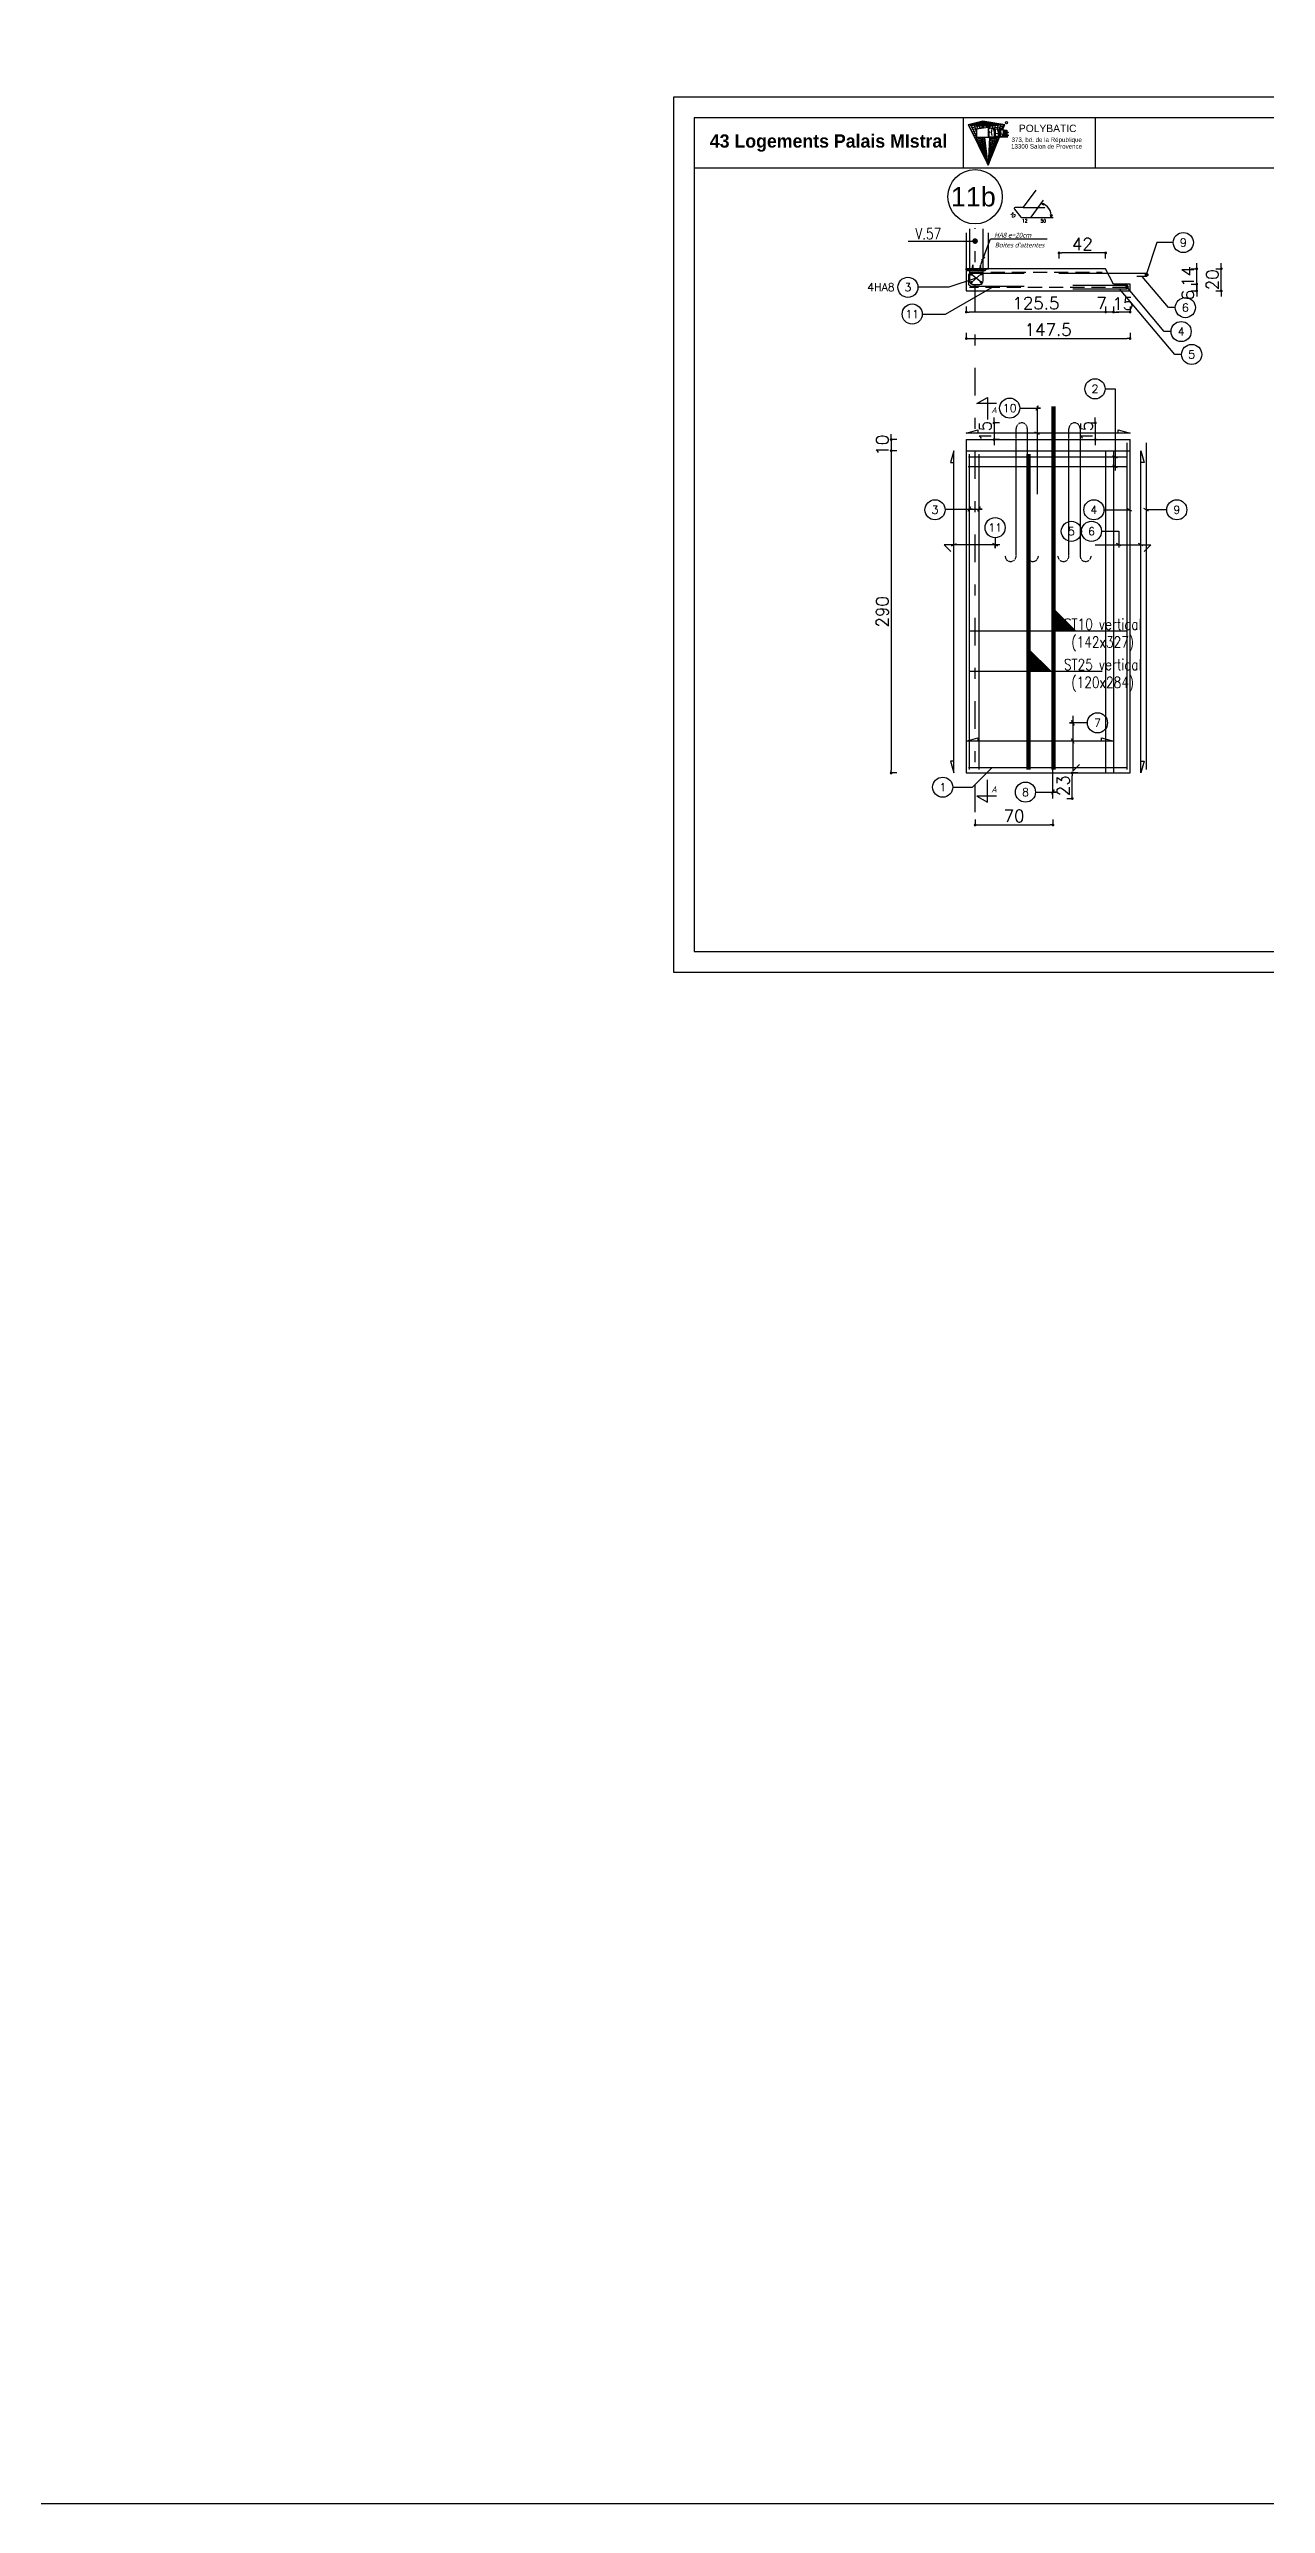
# Model space of a CAD drawing. Header units: millimetres. Extents: x -21776 to 63757, y -7870 to 8483.
# Drawn here: x 11054 to 12150, y -6687 to -4478 of the extents above; entities that cross this region are included whole.
import ezdxf
from ezdxf.enums import TextEntityAlignment as Align

# ---------------------------------------------------------------- set-up
doc = ezdxf.new("R2010")
doc.units = ezdxf.units.MM
doc.header["$PDMODE"] = 34
for name, pattern in [('CACHE', [9.525, 6.35, -3.175]), ('CACHEX2', [19.05, 12.7, -6.35]), ('CONTINUE', [0]), ('GrFeatureAxis', [0.85, 0.25, -0.2, 0.1, -0.2, 0.1]), ('HIDDEN2', [0.1875, 0.125, -0.0625])]:
    doc.linetypes.add(name, pattern=pattern)
for name, color, linetype in [('1', 7, 'Continuous'), ('COTATION', 1, 'Continuous'), ('GO-CARTOUCHE', 7, 'Continuous'), ('GO-COTATION', 1, 'Continuous'), ('GO-FER-HA', 140, 'Continuous'), ('GO-TEXTE', 9, 'Continuous'), ('GO-TEXTE-ACIER', 3, 'Continuous'), ('GO-TEXTE-FER', 3, 'Continuous'), ('Grid', 7, 'Continuous'), ('préfa v', 2, 'Continuous'), ('STR_TS', 22, 'Continuous'), ('STR_TS_TXT', 7, 'Continuous'), ('STR_VOI-POT', 6, 'Continuous'), ('TEXTE-ACIER', 3, 'Continuous')]:
    doc.layers.add(name, color=color, linetype=linetype)
doc.styles.add('GrGrid', font='ARIAL.TTF', dxfattribs={"height": 0.17})
doc.styles.add('Lucida', font='')
doc.styles.get("Standard").update_dxf_attribs({"font": 'romans.shx'})
doc.styles.add('TEXTE', font='romans.shx')
doc.styles.add('TEXTE TS', font='romans.shx', dxfattribs={"width": 0.7, "oblique": 15})
doc.styles.add('TEXTEBA', font='ARIAL.TTF')
doc.styles.get('Lucida').set_extended_font_data('Lucida Sans', italic=True)
doc.dimstyles.new('COUPE-20', dxfattribs={"dimscale": 0.5, "dimtxt": 22, "dimasz": 5, "dimexe": 0.05, "dimexo": 0, "dimgap": 5, "dimtad": 1, "dimdsep": 46, "dimtxsty": 'Standard', "dimblk1": 'DOT', "dimblk2": 'DOT', "dimsah": 1, "dimcen": 0, "dimdle": 150, "dimclrd": 1, "dimclre": 1, "dimclrt": 7, "dimadec": 0, "dimazin": 0, "dimtfac": 1, "dimtix": 1, "dimtmove": 2, "dimatfit": 3, "dimldrblk": 'DOT', "dimfxl": 0, "dimtvp": 1, "dimtolj": 1, "dimtzin": 0, "dimarcsym": 0})

# ---------------------------------------------------------------- blocks, each defined once
blk = doc.blocks.new('_DOT')
at = {"color": 0, "linetype": 'ByBlock'}
blk.add_line((-0.5, 0), (-1, 0), dxfattribs=at)
at = {"color": 0, "linetype": 'ByBlock', "const_width": 0.5}
blk.add_lwpolyline([(-0.25, 0, 1), (0.25, 0, 1)], format="xyb", close=True, dxfattribs=at)
blk = doc.blocks.new('*D1516')
at = {"layer": 'DEFPOINTS', "color": 0}
for p in [(12027.4, -4689.9), (12027.4, -4695.9), (12087.4, -4689.9)]:
    blk.add_point(p, dxfattribs=at)
at = {"layer": 'préfa v', "color": 1, "lineweight": -2}
for p, q in [((12082.4, -4689.9), (12087.4, -4689.9)), ((12082.4, -4695.9), (12087.4, -4695.9)), ((12087.4, -4687.4), (12087.4, -4684.9)), ((12087.4, -4695.9), (12087.4, -4689.9)), ((12087.4, -4698.4), (12087.4, -4700.9))]:
    blk.add_line(p, q, dxfattribs=at)
at = {"layer": 'préfa v', "color": 1, "lineweight": -2, "xscale": 2.5, "yscale": 2.5, "zscale": 2.5}
for p, rotation in [((12087.4, -4689.9), 270), ((12087.4, -4695.9), 90)]:
    blk.add_blockref('_DOT', p, dxfattribs=dict(at, rotation=rotation))
at = {"layer": 'préfa v', "color": 7, "insert": (12079.4, -4699.7), "char_height": 11, "attachment_point": 5, "rotation": 90}
blk.add_mtext('\\A1;6', dxfattribs=at)
blk = doc.blocks.new('*D1517')
at = {"layer": 'DEFPOINTS', "color": 0}
for p in [(12005.4, -4675.9), (12087.4, -4675.9), (12027.4, -4689.9)]:
    blk.add_point(p, dxfattribs=at)
at = {"layer": 'préfa v', "color": 1, "lineweight": -2}
for p, q in [((12082.4, -4675.9), (12087.4, -4675.9)), ((12087.4, -4673.4), (12087.4, -4670.9)), ((12087.4, -4689.9), (12087.4, -4675.9)), ((12082.4, -4689.9), (12087.4, -4689.9)), ((12087.4, -4692.4), (12087.4, -4694.9))]:
    blk.add_line(p, q, dxfattribs=at)
at = {"layer": 'préfa v', "color": 1, "lineweight": -2, "xscale": 2.5, "yscale": 2.5, "zscale": 2.5}
for p, rotation in [((12087.4, -4675.9), 270), ((12087.4, -4689.9), 90)]:
    blk.add_blockref('_DOT', p, dxfattribs=dict(at, rotation=rotation))
at = {"layer": 'préfa v', "color": 7, "insert": (12079.4, -4682.9), "char_height": 11, "attachment_point": 5, "rotation": 90}
blk.add_mtext('\\A1;14', dxfattribs=at)
blk = doc.blocks.new('*D1518')
at = {"layer": 'DEFPOINTS', "color": 0}
for p in [(12012.4, -4689.9), (12027.4, -4695.9), (12012.4, -4714.9)]:
    blk.add_point(p, dxfattribs=at)
at = {"layer": 'préfa v', "color": 1, "lineweight": -2}
for p, q in [((12012.4, -4709.9), (12012.4, -4714.9)), ((12024.9, -4714.9), (12014.9, -4714.9)), ((12027.4, -4709.9), (12027.4, -4714.9))]:
    blk.add_line(p, q, dxfattribs=at)
at = {"layer": 'préfa v', "color": 1, "lineweight": -2, "xscale": 2.5, "yscale": 2.5, "zscale": 2.5, "rotation": 180}
blk.add_blockref('_DOT', (12012.4, -4714.9), dxfattribs=at)
at = {"layer": 'préfa v', "color": 1, "lineweight": -2, "xscale": 2.5, "yscale": 2.5, "zscale": 2.5}
blk.add_blockref('_DOT', (12027.4, -4714.9), dxfattribs=at)
at = {"layer": 'préfa v', "color": 7, "insert": (12020.9, -4707.3), "char_height": 11, "attachment_point": 5}
blk.add_mtext('\\A1;15', dxfattribs=at)
blk = doc.blocks.new('*D1519')
at = {"layer": 'DEFPOINTS', "color": 0}
for p in [(12005.4, -4675.9), (12012.4, -4689.9), (12005.4, -4714.9)]:
    blk.add_point(p, dxfattribs=at)
at = {"layer": 'préfa v', "color": 1, "lineweight": -2}
for p, q in [((12002.9, -4714.9), (12000.4, -4714.9)), ((12005.4, -4709.9), (12005.4, -4714.9)), ((12012.4, -4714.9), (12005.4, -4714.9)), ((12012.4, -4709.9), (12012.4, -4714.9)), ((12014.9, -4714.9), (12017.4, -4714.9))]:
    blk.add_line(p, q, dxfattribs=at)
at = {"layer": 'préfa v', "color": 1, "lineweight": -2, "xscale": 2.5, "yscale": 2.5, "zscale": 2.5}
blk.add_blockref('_DOT', (12005.4, -4714.9), dxfattribs=at)
at = {"layer": 'préfa v', "color": 1, "lineweight": -2, "xscale": 2.5, "yscale": 2.5, "zscale": 2.5, "rotation": 180}
blk.add_blockref('_DOT', (12012.4, -4714.9), dxfattribs=at)
at = {"layer": 'préfa v', "color": 7, "insert": (12001.8, -4706.9), "char_height": 11, "attachment_point": 5}
blk.add_mtext('\\A1;7', dxfattribs=at)
blk = doc.blocks.new('*D1520')
at = {"layer": 'DEFPOINTS', "color": 0}
for p in [(12005.4, -4675.9), (11879.9, -4695.9), (11879.9, -4714.9)]:
    blk.add_point(p, dxfattribs=at)
at = {"layer": 'préfa v', "color": 1, "lineweight": -2}
for p, q in [((11879.9, -4709.9), (11879.9, -4714.9)), ((12002.9, -4714.9), (11882.4, -4714.9)), ((12005.4, -4709.9), (12005.4, -4714.9))]:
    blk.add_line(p, q, dxfattribs=at)
at = {"layer": 'préfa v', "color": 1, "lineweight": -2, "xscale": 2.5, "yscale": 2.5, "zscale": 2.5, "rotation": 180}
blk.add_blockref('_DOT', (11879.9, -4714.9), dxfattribs=at)
at = {"layer": 'préfa v', "color": 1, "lineweight": -2, "xscale": 2.5, "yscale": 2.5, "zscale": 2.5}
blk.add_blockref('_DOT', (12005.4, -4714.9), dxfattribs=at)
at = {"layer": 'préfa v', "color": 7, "insert": (11942.6, -4706.9), "char_height": 11, "attachment_point": 5}
blk.add_mtext('\\A1;125.5', dxfattribs=at)
blk = doc.blocks.new('*D1521')
at = {"layer": 'DEFPOINTS', "color": 0}
for p in [(11879.9, -4695.9), (12027.4, -4695.9), (12027.4, -4738.7)]:
    blk.add_point(p, dxfattribs=at)
at = {"layer": 'préfa v', "color": 1, "lineweight": -2}
for p, q in [((11879.9, -4733.7), (11879.9, -4738.7)), ((11882.4, -4738.7), (12024.9, -4738.7)), ((12027.4, -4733.7), (12027.4, -4738.7))]:
    blk.add_line(p, q, dxfattribs=at)
at = {"layer": 'préfa v', "color": 1, "lineweight": -2, "xscale": 2.5, "yscale": 2.5, "zscale": 2.5, "rotation": 180}
blk.add_blockref('_DOT', (11879.9, -4738.7), dxfattribs=at)
at = {"layer": 'préfa v', "color": 1, "lineweight": -2, "xscale": 2.5, "yscale": 2.5, "zscale": 2.5}
blk.add_blockref('_DOT', (12027.4, -4738.7), dxfattribs=at)
at = {"layer": 'préfa v', "color": 7, "insert": (11953.6, -4730.7), "char_height": 11, "attachment_point": 5}
blk.add_mtext('\\A1;147.5', dxfattribs=at)
blk = doc.blocks.new('*D1528')
at = {"layer": 'DEFPOINTS', "color": 0}
for p in [(11879.9, -4829.7), (11812.3, -4839.7), (11879.9, -4839.7)]:
    blk.add_point(p, dxfattribs=at)
at = {"layer": 'STR_VOI-POT', "color": 1, "lineweight": -2}
for p, q in [((11817.3, -4829.7), (11812.2, -4829.7)), ((11812.3, -4827.2), (11812.3, -4824.7)), ((11812.3, -4829.7), (11812.3, -4839.7)), ((11817.3, -4839.7), (11812.2, -4839.7)), ((11812.3, -4842.2), (11812.3, -4844.7))]:
    blk.add_line(p, q, dxfattribs=at)
at = {"layer": 'STR_VOI-POT', "color": 1, "lineweight": -2, "xscale": 2.5, "yscale": 2.5, "zscale": 2.5}
for p, rotation in [((11812.3, -4829.7), 270), ((11812.3, -4839.7), 90)]:
    blk.add_blockref('_DOT', p, dxfattribs=dict(at, rotation=rotation))
at = {"layer": 'STR_VOI-POT', "color": 7, "insert": (11804.3, -4834.7), "char_height": 11, "attachment_point": 5, "rotation": 90}
blk.add_mtext('\\A1;10', dxfattribs=at)
blk = doc.blocks.new('*D1529')
at = {"layer": 'DEFPOINTS', "color": 0}
for p in [(11879.9, -4839.7), (11812.3, -5129.7), (11879.9, -5129.7)]:
    blk.add_point(p, dxfattribs=at)
at = {"layer": 'STR_VOI-POT', "color": 1, "lineweight": -2}
for p, q in [((11817.3, -4839.7), (11812.2, -4839.7)), ((11812.3, -4842.2), (11812.3, -5127.2)), ((11817.3, -5129.7), (11812.2, -5129.7))]:
    blk.add_line(p, q, dxfattribs=at)
at = {"layer": 'STR_VOI-POT', "color": 1, "lineweight": -2, "xscale": 2.5, "yscale": 2.5, "zscale": 2.5}
for p, rotation in [((11812.3, -4839.7), 90), ((11812.3, -5129.7), 270)]:
    blk.add_blockref('_DOT', p, dxfattribs=dict(at, rotation=rotation))
at = {"layer": 'STR_VOI-POT', "color": 7, "insert": (11804.3, -4984.7), "char_height": 11, "attachment_point": 5, "rotation": 90}
blk.add_mtext('\\A1;290', dxfattribs=at)
blk = doc.blocks.new('*D1530')
at = {"layer": 'DEFPOINTS', "color": 0}
for p in [(12005.4, -4675.9), (12109.5, -4675.9), (12027.4, -4695.9)]:
    blk.add_point(p, dxfattribs=at)
at = {"layer": 'STR_VOI-POT', "color": 1, "lineweight": -2}
for p, q in [((12104.5, -4675.9), (12109.6, -4675.9)), ((12109.5, -4673.4), (12109.5, -4670.9)), ((12109.5, -4695.9), (12109.5, -4675.9)), ((12104.5, -4695.9), (12109.6, -4695.9)), ((12109.5, -4698.4), (12109.5, -4700.9))]:
    blk.add_line(p, q, dxfattribs=at)
at = {"layer": 'STR_VOI-POT', "color": 1, "lineweight": -2, "xscale": 2.5, "yscale": 2.5, "zscale": 2.5}
for p, rotation in [((12109.5, -4675.9), 270), ((12109.5, -4695.9), 90)]:
    blk.add_blockref('_DOT', p, dxfattribs=dict(at, rotation=rotation))
at = {"layer": 'STR_VOI-POT', "color": 7, "insert": (12101.5, -4685.9), "char_height": 11, "attachment_point": 5, "rotation": 90}
blk.add_mtext('\\A1;20', dxfattribs=at)
blk = doc.blocks.new('mrega')
at = {"layer": 'STR_TS_TXT', "style": 'TEXTE TS', "width": 0.8}
for tag, p in [('ST10', (14.5, 0)), ('NOTE', (14.5, -32)), ('DIM', (14.5, -16))]:
    blk.add_attdef(tag, text='', height=10, dxfattribs=at).set_placement(p, align=Align.CENTER)
blk = doc.blocks.new('A$C6F247267')
blk.add_hatch(color=256).paths.add_polyline_path([(0, -0.2), (-0.2, 0), (0, 0)])
blk.add_lwpolyline([(-0.2, 0), (0, 0), (0, -0.2), (-0.2, 0)])
blk = doc.blocks.new('*D1532')
at = {"layer": 'DEFPOINTS', "color": 0}
for p in [(11929.9, -4814.7), (11904.9, -4829.7), (11921.1, -4829.7)]:
    blk.add_point(p, dxfattribs=at)
at = {"layer": 'GO-COTATION', "color": 1, "lineweight": -2}
for p, q in [((11904.9, -4812.2), (11904.9, -4809.7)), ((11909.9, -4814.7), (11904.9, -4814.7)), ((11904.9, -4814.7), (11904.9, -4829.7)), ((11909.9, -4829.7), (11904.9, -4829.7)), ((11904.9, -4832.2), (11904.9, -4834.7))]:
    blk.add_line(p, q, dxfattribs=at)
at = {"layer": 'GO-COTATION', "color": 1, "lineweight": -2, "xscale": 2.5, "yscale": 2.5, "zscale": 2.5}
for p, rotation in [((11904.9, -4814.7), 270), ((11904.9, -4829.7), 90)]:
    blk.add_blockref('_DOT', p, dxfattribs=dict(at, rotation=rotation))
at = {"layer": 'GO-COTATION', "color": 7, "insert": (11896.9, -4822.2), "char_height": 11, "attachment_point": 5, "rotation": 90}
blk.add_mtext('\\A1;15', dxfattribs=at)
blk = doc.blocks.new('*D1533')
at = {"layer": 'COTATION', "color": 1, "lineweight": -2}
for p, q in [((11963.4, -4666.7), (11963.4, -4661.7)), ((12002.9, -4661.7), (11965.9, -4661.7)), ((12005.4, -4666.7), (12005.4, -4661.7))]:
    blk.add_line(p, q, dxfattribs=at)
at = {"layer": 'DEFPOINTS', "color": 0}
for p in [(11963.4, -4661.7), (11963.4, -4679.9), (12005.4, -4675.9)]:
    blk.add_point(p, dxfattribs=at)
at = {"layer": 'COTATION', "color": 1, "lineweight": -2, "xscale": 2.5, "yscale": 2.5, "zscale": 2.5, "rotation": 180}
blk.add_blockref('_DOT', (11963.4, -4661.7), dxfattribs=at)
at = {"layer": 'COTATION', "color": 1, "lineweight": -2, "xscale": 2.5, "yscale": 2.5, "zscale": 2.5}
blk.add_blockref('_DOT', (12005.4, -4661.7), dxfattribs=at)
at = {"layer": 'COTATION', "color": 7, "insert": (11984.4, -4653.7), "char_height": 11, "attachment_point": 5}
blk.add_mtext('\\A1;42', dxfattribs=at)
blk = doc.blocks.new('*D1534')
at = {"layer": 'COTATION', "color": 1, "lineweight": -2}
for p, q in [((11887.9, -5171.5), (11887.9, -5176.5)), ((11890.4, -5176.5), (11955.4, -5176.5)), ((11957.9, -5171.5), (11957.9, -5176.5))]:
    blk.add_line(p, q, dxfattribs=at)
at = {"layer": 'DEFPOINTS', "color": 0}
for p in [(11887.9, -5165), (11957.9, -5152.7), (11957.9, -5176.5)]:
    blk.add_point(p, dxfattribs=at)
at = {"layer": 'COTATION', "color": 1, "lineweight": -2, "xscale": 2.5, "yscale": 2.5, "zscale": 2.5, "rotation": 180}
blk.add_blockref('_DOT', (11887.9, -5176.5), dxfattribs=at)
at = {"layer": 'COTATION', "color": 1, "lineweight": -2, "xscale": 2.5, "yscale": 2.5, "zscale": 2.5}
blk.add_blockref('_DOT', (11957.9, -5176.5), dxfattribs=at)
at = {"layer": 'COTATION', "color": 7, "insert": (11922.9, -5168.5), "char_height": 11, "attachment_point": 5}
blk.add_mtext('\\A1;70', dxfattribs=at)
blk = doc.blocks.new('*D1535')
at = {"layer": 'COTATION', "color": 1, "lineweight": -2}
for p, q in [((11991.1, -4814.7), (11996.1, -4814.7)), ((11996.1, -4812.2), (11996.1, -4809.7)), ((11996.1, -4814.7), (11996.1, -4829.7)), ((11991.1, -4829.7), (11996.1, -4829.7)), ((11996.1, -4832.2), (11996.1, -4834.7))]:
    blk.add_line(p, q, dxfattribs=at)
at = {"layer": 'DEFPOINTS', "color": 0}
for p in [(11977.4, -4814.7), (11989.2, -4829.7), (11996.1, -4829.7)]:
    blk.add_point(p, dxfattribs=at)
at = {"layer": 'COTATION', "color": 1, "lineweight": -2, "xscale": 2.5, "yscale": 2.5, "zscale": 2.5}
for p, rotation in [((11996.1, -4814.7), 270), ((11996.1, -4829.7), 90)]:
    blk.add_blockref('_DOT', p, dxfattribs=dict(at, rotation=rotation))
at = {"layer": 'COTATION', "color": 7, "insert": (11988.1, -4822.2), "char_height": 11, "attachment_point": 5, "rotation": 90}
blk.add_mtext('\\A1;15', dxfattribs=at)
blk = doc.blocks.new('staboxdetail')
at = {"layer": 'GO-TEXTE-FER'}
blk.add_lwpolyline([(-8.6, 15.6), (-19.8, 0.3, -0.238859), (-20.4, 0), (-27.2, 0, 0.630281), (-27.8, -1.3), (-22, -8.5, 0.226783), (-21.3, -8.8), (-13.3, -8.8, 0.238859), (-12.7, -8.5), (-1.5, 6.8)], format="xyb", dxfattribs=at)
at = {"layer": 'GO-TEXTE-FER', "color": 1, "flags": 128}
for points in [[(-3.6, 3.7), (-1.3, 3.6), (-1.7, 2.3), (-3.6, 3.7)], [(5.3, -8.9), (4.8, -6.6), (6.2, -6.6), (5.3, -8.9)]]:
    blk.add_lwpolyline(points, dxfattribs=at)
at = {"layer": 'GO-TEXTE-FER', "color": 1}
blk.add_arc((-6, -7.4), 11.4, 352.851, 78.092, dxfattribs=at)
at = {"layer": 'TEXTE-ACIER', "color": 1, "linetype": 'HIDDEN2', "ltscale": 0.025}
for p, q in [((-20, 0), (0, 0)), ((-12.9, -8.8), (7.1, -8.8))]:
    blk.add_line(p, q, dxfattribs=at)
at = {"layer": 'GO-TEXTE-FER', "color": 1, "style": 'TEXTE', "width": 0.9}
blk.add_text('10', height=3.15, rotation=309.8185, dxfattribs=at).set_placement((-31.9, -5.6))
for s, p in [('12', (-20.8, -13.5)), ('50', (-4.2, -13.5))]:
    blk.add_text(s, height=3.15, dxfattribs=at).set_placement(p)
blk = doc.blocks.new('*D2275')
at = {"layer": 'COTATION', "color": 1, "lineweight": -2}
for p, q in [((11980.3, -5129.7), (11975.2, -5129.7)), ((11975.3, -5150.2), (11975.3, -5132.2)), ((11970.3, -5152.7), (11975.3, -5152.7))]:
    blk.add_line(p, q, dxfattribs=at)
at = {"layer": 'DEFPOINTS', "color": 0}
for p in [(11975.3, -5129.7), (12027.4, -5129.7), (11957.9, -5152.7)]:
    blk.add_point(p, dxfattribs=at)
at = {"layer": 'COTATION', "color": 1, "lineweight": -2, "xscale": 2.5, "yscale": 2.5, "zscale": 2.5}
for p, rotation in [((11975.3, -5129.7), 90), ((11975.3, -5152.7), 270)]:
    blk.add_blockref('_DOT', p, dxfattribs=dict(at, rotation=rotation))
at = {"layer": 'COTATION', "color": 7, "insert": (11967.3, -5141.2), "char_height": 11, "attachment_point": 5, "rotation": 90}
blk.add_mtext('\\A1;23', dxfattribs=at)

msp = doc.modelspace()

# ---------------------------------------------------------------- hatches: boundary and pattern name
at = {"layer": 'GO-FER-HA'}
h = msp.add_hatch(dxfattribs=at)
h.set_pattern_fill('ANSI31', color=9, scale=6.075, angle=-540, style=0)
h.set_pattern_definition([(315, (-43103.8083, 391218.8384), (-0.536959212, -0.536959212), [])])
h.paths.add_polyline_path([(11897.40242, -4675.89951), (11895.37742, -4677.92451), (11893.75158, -4677.92451), (11893.75158, -4675.89951)])
h.paths.add_polyline_path([(11893.75158, -4675.89951), (11893.75158, -4677.92451), (11890.59867, -4677.92451), (11890.79884, -4675.89951)])
h.paths.add_polyline_path([(11890.26481, -4675.89951), (11890.58168, -4677.92451), (11880.81927, -4677.92451), (11881.02893, -4675.89951)])
h.paths.add_polyline_path([(11880.74005, -4677.46213), (11879.17742, -4675.89951), (11880.6008, -4675.89951)])

# ---------------------------------------------------------------- linework, layer by layer
at = {"layer": '1', "color": 252, "linetype": 'HIDDEN2', "ltscale": 0.05}
for points in [[(11914.85604, -4934.35045, 1), (11924.85204, -4934.35045), (11924.85204, -4829.66119), (11924.85204, -4819.65919, -1), (11934.84804, -4819.65919), (11934.84804, -4829.66119), (11934.84804, -4934.35045, 1), (11944.84404, -4934.35045)], [(11962.35604, -4934.35045, 1), (11972.35204, -4934.35045), (11972.35204, -4829.66119), (11972.35204, -4819.65919, -1), (11982.34804, -4819.65919), (11982.34804, -4829.66119), (11982.34804, -4934.35045, 1), (11992.34404, -4934.35045)]]:
    msp.add_lwpolyline(points, format="xyb", dxfattribs=at)
at = {"layer": 'COTATION'}
for p, q in [((11893.17797, -4688.05938), (11884.4991, -4680.98254)), ((11893.40341, -4680.64423), (11884.61182, -4688.2004))]:
    msp.add_line(p, q, dxfattribs=at)
for points in [[(11827.69431, -4651.07119), (11887.85004, -4651.07119)], [(12068.09271, -4710.93366), (12061.95061, -4710.93366), (12038.401, -4682.89951)], [(11888.83854, -4684.52096), (11864.17352, -4692.67269), (11836.44604, -4692.67269)], [(11840.29606, -4716.72), (11861.29884, -4716.72), (11904.31858, -4691.89951)], [(12073.78011, -4753.06533), (12067.63801, -4753.06533), (12017.93677, -4693.89951)], [(12064.25189, -4732.48908), (12058.10979, -4732.48908), (12024.09246, -4691.99385)], [(11928.0651, -4801.37667), (11946.65412, -4801.37667), (11943.65412, -4801.37667), (11944.77544, -4799.25535), (11942.5328, -4803.49799)], [(12016.7924, -4824.03903), (12016.7924, -4821.03904), (12027.35004, -4824.03903), (11879.85004, -4824.03903), (11890.40769, -4821.03904), (11890.40769, -4824.03903)], [(11945.77544, -4825.16035), (11941.5328, -4822.91771)], [(11868.84023, -5119.10455), (11865.84024, -5119.10455), (11868.84023, -5129.66219), (11868.84023, -4839.66119), (11865.84024, -4850.21884), (11868.84023, -4850.21884)], [(12015.97464, -4846.45459), (12011.732, -4844.21194)], [(12015.97464, -4855.02074), (12011.732, -4852.7781)], [(12037.07781, -5119.10455), (12040.0778, -5119.10455), (12037.07781, -5129.66219), (12037.07781, -4839.66119), (12040.0778, -4850.21884), (12037.07781, -4850.21884)], [(11860.81456, -4892.42644), (11885.48111, -4892.42644), (11882.48111, -4892.42644), (11883.60243, -4890.30512), (11881.35979, -4894.54776)], [(11875.59398, -4892.42644), (11894.183, -4892.42644), (11891.183, -4892.42644), (11892.30432, -4890.30512), (11890.06168, -4894.54776)], [(12003.90267, -4892.87731), (12026.76856, -4892.87731)], [(12028.88988, -4893.99863), (12024.64724, -4891.75599)], [(12043.95538, -4893.99863), (12039.71274, -4891.75599)], [(12060.35923, -4892.87731), (12041.83406, -4892.87731)], [(11866.71891, -4925.41046), (11870.96155, -4923.16782)], [(11905.85049, -4918.00175), (11905.85049, -4927.28914), (11905.85049, -4924.28914), (11907.97181, -4925.41046), (11903.72917, -4923.16782)], [(12001.69298, -4912.2518), (12017.18706, -4912.2518), (12017.18706, -4926.73896)], [(12019.30838, -4925.41046), (12015.06574, -4923.16782)], [(12039.19913, -4925.41046), (12034.95649, -4923.16782)], [(12001.7924, -5101.10225), (12001.7924, -5098.10226), (12012.35004, -5101.10225), (11879.85004, -5101.10225), (11890.40769, -5098.10226), (11890.40769, -5101.10225)], [(11988.92724, -5084.57246), (11972.8308, -5084.57246), (11975.8308, -5084.57246), (11974.70948, -5082.45114), (11976.95212, -5086.69378)], [(11976.95212, -5103.22357), (11974.70948, -5098.98093)], [(11867.74875, -5142.52462), (11885.45947, -5142.52462), (11903.32189, -5124.66219)], [(11942.26103, -5146.92839), (11960.85004, -5146.92839), (11957.85004, -5146.92839), (11958.97137, -5144.80707), (11956.72872, -5149.04971)]]:
    msp.add_lwpolyline(points, dxfattribs=at)
at = {"layer": 'COTATION', "const_width": 2.5}
msp.add_lwpolyline([(11886.60004, -4651.07119, 1), (11889.10004, -4651.07119, 1)], format="xyb", close=True, dxfattribs=at)
at = {"layer": 'GO-CARTOUCHE', "color": 9, "linetype": 'CONTINUE'}
for p, q in [((11881.51401, -4546.06632), (11894.90717, -4542.95163)), ((11881.51401, -4546.06632), (11901.13655, -4547.93514)), ((11881.51401, -4546.06632), (11899.57921, -4582.81966)), ((11882.33508, -4547.73678), (11895.11954, -4544.76382)), ((11883.02341, -4546.21007), (11896.41635, -4543.19118)), ((11883.15615, -4549.40723), (11895.3319, -4546.576)), ((11888.98926, -4557.54868), (11883.94099, -4545.50191)), ((11883.94099, -4545.50191), (11903.57108, -4547.59543)), ((11883.97722, -4551.07769), (11895.54427, -4548.38819)), ((11886.04221, -4546.49758), (11899.43469, -4543.67029)), ((11888.98926, -4552.45382), (11886.36798, -4544.93749)), ((11886.36798, -4544.93749), (11906.00561, -4547.25573)), ((11888.79497, -4544.37308), (11908.44013, -4546.91603)), ((11890.43158, -4550.20771), (11888.79497, -4544.37308)), ((11899.57921, -4548.86247), (11888.98926, -4550.41982)), ((11888.98926, -4550.41982), (11888.98926, -4557.89507)), ((11889.06101, -4546.78508), (11902.45304, -4544.14939)), ((11892.5268, -4549.89959), (11891.22195, -4543.80866)), ((11891.22195, -4543.80866), (11910.87466, -4546.57633)), ((11892.07981, -4547.07259), (11905.47138, -4544.62849)), ((11894.60053, -4549.59463), (11893.64894, -4543.24425)), ((11893.64894, -4543.24425), (11913.30919, -4546.23663)), ((11895.66727, -4549.43776), (11894.90717, -4542.95163)), ((11894.90717, -4542.95163), (11914.52972, -4546.06632)), ((11895.09862, -4547.36009), (11908.48973, -4545.10759)), ((11898.11742, -4547.6476), (11911.50807, -4545.5867)), ((11901.32243, -4549.13501), (11899.57921, -4548.86247)), ((11899.57921, -4548.86247), (11899.57921, -4557.87744)), ((11899.62682, -4547.79135), (11913.01725, -4545.82625)), ((11900.20214, -4552.49082), (11900.20214, -4549.59037)), ((11900.99435, -4549.71422), (11900.20214, -4549.59037)), ((11901.13655, -4547.93514), (11901.08465, -4549.09783)), ((11914.52972, -4546.06632), (11901.13655, -4547.93514)), ((11901.57118, -4549.45027), (11913.8502, -4547.73681)), ((11901.77045, -4549.79362), (11903.7368, -4549.50762)), ((11902.85174, -4550.57838), (11902.62452, -4551.41547)), ((11903.57108, -4547.59543), (11903.34826, -4549.56159)), ((11904.49096, -4550.28162), (11904.12845, -4549.69815)), ((11905.43482, -4549.77795), (11904.28324, -4549.9473)), ((11904.73535, -4550.98011), (11904.49096, -4550.28162)), ((11905.43482, -4557.27213), (11905.43482, -4549.7711)), ((11906.05776, -4549.87534), (11905.43482, -4549.77795)), ((11906.00561, -4547.25573), (11905.46508, -4549.78268)), ((11906.05776, -4556.6492), (11906.05776, -4549.87534)), ((11906.05776, -4550.39212), (11907.61878, -4550.17735)), ((11906.05776, -4550.39212), (11906.05825, -4556.6492)), ((11907.5977, -4550.1161), (11908.88838, -4553.86628)), ((11908.15471, -4550.20318), (11907.5977, -4550.1161)), ((11907.61878, -4550.17735), (11908.88838, -4553.86628)), ((11908.44013, -4546.91603), (11907.64841, -4550.12402)), ((11907.83067, -4550.15252), (11913.17068, -4549.40729)), ((11908.15471, -4550.20318), (11909.18275, -4553.19023)), ((11909.90798, -4550.47729), (11908.32897, -4550.7095)), ((11909.90798, -4550.47729), (11909.18275, -4553.19023)), ((11910.40314, -4550.5547), (11909.51131, -4553.8908)), ((11909.51463, -4553.8784), (11910.3848, -4550.62331)), ((11910.87466, -4546.57633), (11909.64694, -4550.51568)), ((11910.40314, -4550.5547), (11909.90798, -4550.47729)), ((11910.3848, -4550.62331), (11910.57031, -4550.59553)), ((11910.57031, -4550.58084), (11910.38903, -4550.6075)), ((11910.57031, -4557.27213), (11910.57031, -4550.58084)), ((11911.77679, -4550.76946), (11910.57031, -4550.58084)), ((11913.30919, -4546.23663), (11911.61733, -4550.74453)), ((11912.44398, -4551.19376), (11914.52972, -4546.06632)), ((11884.79829, -4552.74815), (11888.98926, -4551.77376)), ((11885.61936, -4554.4186), (11888.98926, -4553.63518)), ((11886.44044, -4556.08906), (11888.98926, -4555.49657)), ((11887.26151, -4557.75951), (11888.98926, -4557.35793)), ((11888.08258, -4559.42997), (11894.68714, -4557.89507)), ((11888.90365, -4561.10042), (11896.81846, -4559.26129)), ((11888.98926, -4557.89507), (11900.20214, -4557.27213)), ((11900.08405, -4557.8766), (11888.98926, -4557.89507)), ((11899.57921, -4582.81966), (11889.13442, -4557.89507)), ((11889.72472, -4562.77088), (11897.03083, -4561.07348)), ((11890.54579, -4564.44134), (11897.24319, -4562.88566)), ((11899.57921, -4582.81966), (11890.88687, -4557.89507)), ((11899.57921, -4582.81966), (11892.58788, -4557.89507)), ((11899.57921, -4582.81966), (11894.23966, -4557.89507)), ((11899.57921, -4582.81966), (11895.84432, -4557.89507)), ((11899.57921, -4582.81966), (11896.65836, -4557.89507)), ((11899.57921, -4582.81966), (11909.86336, -4557.53777)), ((11909.05724, -4557.56578), (11899.57921, -4582.81966)), ((11907.43213, -4557.62224), (11899.57921, -4582.81966)), ((11905.78373, -4557.67951), (11899.57921, -4582.81966)), ((11904.11153, -4557.73761), (11899.57921, -4582.81966)), ((11902.41501, -4557.79655), (11899.57921, -4582.81966)), ((11900.69364, -4557.85635), (11899.57921, -4582.81966)), ((11900.08405, -4557.8766), (11903.21591, -4557.762)), ((11900.20214, -4552.49082), (11900.82931, -4552.53948)), ((11901.05403, -4553.18173), (11900.20214, -4553.11563)), ((11900.20214, -4553.11563), (11900.20214, -4557.27213)), ((11900.20214, -4557.27213), (11907.70845, -4557.27213)), ((11900.42866, -4563.7918), (11907.73452, -4562.77118)), ((11900.49945, -4562.20613), (11908.41404, -4561.1007)), ((11900.57024, -4560.62047), (11909.09356, -4559.43021)), ((11900.64103, -4559.0348), (11909.77308, -4557.75972)), ((11901.3681, -4552.87272), (11901.05403, -4553.18173)), ((11902.48603, -4552.46537), (11902.44755, -4553.31857)), ((11902.44755, -4553.31857), (11902.50715, -4554.61005)), ((11902.62452, -4551.41547), (11902.48603, -4552.46537)), ((11902.50715, -4554.61005), (11902.79495, -4556.07624)), ((11903.21591, -4557.762), (11903.77675, -4557.74148)), ((11903.81977, -4557.7399), (11910.56438, -4557.49311)), ((11904.92278, -4551.98885), (11904.73535, -4550.98011)), ((11905.43157, -4557.27305), (11910.57852, -4557.27213)), ((11906.05776, -4556.6492), (11907.70845, -4556.6492)), ((11906.05825, -4554.11475), (11908.88838, -4553.86628)), ((11906.05825, -4556.6492), (11907.70845, -4556.65427)), ((11907.70845, -4557.27213), (11907.70845, -4556.6492)), ((11907.70845, -4557.27213), (11908.8925, -4557.27213)), ((11908.88838, -4557.27213), (11908.88838, -4553.86628)), ((11908.88838, -4556.65427), (11908.8925, -4557.27213)), ((11908.8925, -4557.27213), (11909.51131, -4557.27213)), ((11909.51131, -4557.2645), (11909.51463, -4553.8784)), ((11909.51131, -4557.27213), (11909.51131, -4553.8908)), ((11910.564, -4557.26619), (11915.96135, -4557.2662)), ((11910.56543, -4557.49307), (11917.40457, -4557.27483)), ((11910.57031, -4557.27213), (11911.89059, -4557.27213)), ((11911.70943, -4551.20028), (11911.00637, -4551.09036)), ((11911.00637, -4553.71445), (11911.00637, -4551.09036)), ((11911.00637, -4553.71445), (11911.57457, -4553.75853)), ((11911.00637, -4554.15182), (11911.54084, -4554.19328)), ((11911.00637, -4556.83608), (11911.00637, -4554.15182)), ((11911.00637, -4556.83608), (11911.75656, -4556.83608)), ((11912.13294, -4557.05924), (11911.88407, -4557.2662)), ((11911.88407, -4557.2662), (11912.73895, -4557.2662)), ((11912.31131, -4556.67452), (11912.13294, -4557.05924)), ((11912.19055, -4551.11973), (11912.49116, -4551.07778)), ((11913.49867, -4551.03866), (11912.24227, -4551.22343)), ((11912.26777, -4554.53315), (11912.34755, -4554.78554)), ((11912.41386, -4556.18057), (11912.31131, -4556.67452)), ((11912.34755, -4554.78554), (11912.42624, -4555.26651)), ((11912.4447, -4555.73487), (11912.41386, -4556.18057)), ((11912.42624, -4555.26651), (11912.4447, -4555.73487)), ((11912.80719, -4556.80051), (11912.7513, -4557.2662)), ((11912.87019, -4556.27558), (11912.80719, -4556.80051)), ((11912.92267, -4555.83826), (11912.87019, -4556.27558)), ((11912.97291, -4555.41965), (11912.92267, -4555.83826)), ((11913.02359, -4554.99731), (11912.97291, -4555.41965)), ((11913.04983, -4554.77865), (11913.02359, -4554.99731)), ((11913.06709, -4554.63487), (11913.04983, -4554.77865)), ((11913.08111, -4554.51805), (11913.06709, -4554.63487)), ((11913.11355, -4554.24772), (11913.08111, -4554.51805)), ((11913.18077, -4553.68759), (11913.11355, -4554.24772)), ((11913.25442, -4553.07391), (11913.18077, -4553.68759)), ((11913.43664, -4555.21511), (11913.19049, -4557.2662)), ((11913.49867, -4551.03866), (11913.25442, -4553.07391)), ((11913.43664, -4555.21511), (11913.87318, -4555.24897)), ((11913.48865, -4554.78177), (11913.65202, -4553.42042)), ((11913.48865, -4554.78177), (11913.81978, -4554.80746)), ((11913.80905, -4551.08719), (11913.49867, -4551.03866)), ((11913.65202, -4553.42042), (11913.81978, -4554.80746)), ((11913.80905, -4551.08719), (11914.55639, -4557.2662)), ((11913.83602, -4551.31018), (11914.55711, -4551.20414)), ((11913.87318, -4555.24897), (11914.11788, -4557.27213)), ((11913.8862, -4551.72505), (11914.55711, -4551.64549)), ((11913.89768, -4551.81992), (11914.96202, -4551.7088)), ((11914.55711, -4551.20414), (11914.55711, -4551.64549)), ((11915.80299, -4551.39892), (11914.55711, -4551.20414)), ((11914.55711, -4551.64549), (11914.96202, -4551.7088)), ((11914.96202, -4557.2662), (11914.96202, -4551.7088)), ((11915.39808, -4551.77697), (11915.80299, -4551.84027)), ((11915.39808, -4557.2662), (11915.39808, -4551.77697)), ((11915.39808, -4551.8757), (11915.80299, -4551.84027)), ((11915.39808, -4557.2662), (11915.96135, -4557.2662)), ((11915.80299, -4551.84027), (11915.80299, -4551.39892)), ((11915.96135, -4551.42368), (11915.80299, -4551.47452)), ((11915.96135, -4551.42368), (11915.96135, -4557.26789)), ((11916.39741, -4551.49185), (11915.96135, -4551.42368)), ((11915.96135, -4557.26789), (11916.39741, -4557.27213)), ((11916.39741, -4551.49185), (11916.39741, -4557.27213)), ((11916.39741, -4551.69655), (11917.38524, -4551.60465)), ((11916.53924, -4554.47383), (11916.56393, -4555.0936)), ((11916.56393, -4555.0936), (11916.62291, -4555.66122)), ((11916.62291, -4555.66122), (11916.71291, -4556.13854)), ((11916.71291, -4556.13854), (11916.84212, -4556.58078)), ((11916.84212, -4556.58078), (11917.04464, -4556.99355)), ((11917.75532, -4553.43977), (11917.02075, -4553.5081)), ((11917.04464, -4556.99355), (11917.27718, -4557.24871)), ((11917.73588, -4555.64961), (11917.07156, -4555.71141)), ((11917.73588, -4555.64961), (11918.17814, -4555.63342)), ((11918.20159, -4553.50954), (11917.75532, -4553.43977))]:
    msp.add_line(p, q, dxfattribs=at)
at = {"layer": 'GO-CARTOUCHE', "color": 2, "ltscale": 3}
msp.add_line((11893.55377, -4668.22211), (11896.5889, -4665.47999), dxfattribs=at)
at = {"layer": 'GO-CARTOUCHE', "linetype": 'Continuous'}
for points in [[(12729.8676, -5309.04286), (12729.8676, -4521.54286), (11616.23124, -4521.54286), (11616.23124, -5309.04286)], [(12711.30885, -5290.48411), (12711.30885, -4540.10161), (11634.78999, -4540.10161), (11634.78999, -5290.48411)]]:
    msp.add_lwpolyline(points, close=True, dxfattribs=at)
at = {"layer": 'GO-CARTOUCHE', "color": 2, "ltscale": 3}
msp.add_lwpolyline([(11893.10604, -4672.05759), (11901.77839, -4649.08249), (11952.60285, -4649.08249)], dxfattribs=at)
at = {"layer": 'GO-CARTOUCHE', "color": 9, "linetype": 'CONTINUE'}
for centre in [(11916.11937, -4544.51691, 70.13956), (11916.11937, -4544.51691, 70.13956), (11916.11937, -4544.51691)]:
    msp.add_circle(centre, 0.9967, dxfattribs=at)
at = {"layer": 'GO-COTATION'}
for points in [[(12066.26161, -4652.37245), (12051.3804, -4652.37245), (12041.83406, -4681.42737)], [(12004.85506, -4784.01186), (12013.85332, -4784.01186), (12013.85332, -4857.46892)]]:
    msp.add_lwpolyline(points, dxfattribs=at)
at = {"layer": 'GO-FER-HA', "color": 1}
msp.add_lwpolyline([(11882.92134, -4639.8915), (11882.92134, -4675.329), (11882.92134, -4686.96696, 0.4142135624), (11885.95884, -4690.00446), (11892.03384, -4690.00446, 0.4142135624), (11895.07134, -4686.96696), (11895.07134, -4639.8915)], format="xyb", dxfattribs=at)
msp.add_lwpolyline([(11881.20242, -4677.92451), (11879.17742, -4675.89951), (11898.52267, -4675.89951), (11896.49767, -4677.92451)], close=True, dxfattribs=at)
at = {"layer": 'GO-FER-HA', "color": 6, "linetype": 'Continuous', "const_width": 1.2}
for points in [[(11885.0991, -4680.98254, -1), (11883.8991, -4680.98254, -1)], [(11894.00341, -4680.64423, -1), (11892.80341, -4680.64423, -1)], [(11885.21182, -4688.2004, -1), (11884.01182, -4688.2004, -1)], [(11893.77797, -4688.05938, -1), (11892.57797, -4688.05938, -1)]]:
    msp.add_lwpolyline(points, format="xyb", close=True, dxfattribs=at)
at = {"layer": 'GO-FER-HA', "color": 1}
msp.add_lwpolyline([(11884.97391, -4675.89951), (11885.17195, -4678.12186), (11885.76105, -4672.43196), (11885.76105, -4675.89951), (11891.93904, -4675.89951), (11892.26632, -4677.99106), (11892.78996, -4672.69357), (11892.78996, -4675.89951)], dxfattribs=at)
at = {"layer": 'GO-TEXTE', "color": 7}
for points in [[(11876.97145, -4540.10161), (11876.97145, -4585.54823)], [(11995.87721, -4540.10161), (11995.87721, -4585.54823)], [(12711.30885, -4585.54823), (11634.78999, -4585.54823)]]:
    msp.add_lwpolyline(points, dxfattribs=at)
at = {"layer": 'GO-TEXTE', "flags": 128}
for points in [[(11907.0459, -4797.08142), (11889.39816, -4797.08142), (11899.07621, -4791.80136), (11899.07621, -4811.72284)], [(11907.0459, -5150.61239), (11889.39816, -5150.61239), (11899.07621, -5155.89245), (11899.07621, -5135.97097)]]:
    msp.add_lwpolyline(points, dxfattribs=at)
at = {"layer": 'GO-TEXTE-ACIER'}
for centre in [(12075.31837, -4652.37245), (11827.38928, -4692.67269), (12077.14947, -4710.93366), (11831.23929, -4716.72), (12073.30865, -4732.48908), (12082.83687, -4753.06533), (11919.00834, -4801.37667), (11995.7983, -4784.01186), (11851.76903, -4892.87731), (11905.85049, -4908.94499), (11974.51197, -4912.2518), (11992.6255, -4912.2518), (11994.83518, -4892.87731), (12069.41599, -4892.87731), (11997.98401, -5084.57246), (11858.69199, -5142.52462), (11933.20427, -5146.92839)]:
    msp.add_circle(centre, 9.05676, dxfattribs=at)
at = {"layer": 'Grid', "color": 4, "linetype": 'GrFeatureAxis', "lineweight": 25, "ltscale": 100}
msp.add_line((11887.85004, -5165.04629), (11887.85004, -4639.44339), dxfattribs=at)
at = {"layer": 'Grid', "color": 1, "linetype": 'Continuous', "lineweight": 25, "ltscale": 100}
msp.add_ellipse((11887.85004, -4611.1717), major_axis=(-17.28505, 17.28505), ratio=1, start_param=3.926990817, end_param=10.2101761242, dxfattribs=at)
at = {"layer": 'préfa v'}
for points in [[(11879.85004, -4643.67576), (11879.85004, -4675.89951), (11899.85004, -4675.89951), (11899.85004, -4643.67576)], [(11879.85004, -4829.66119), (11879.85004, -5129.66219), (12027.35004, -5129.66219), (12027.35004, -4829.66119)], [(11879.85004, -4829.66119), (12027.35004, -4829.66119)], [(11879.85004, -4839.66119), (12027.35004, -4839.66119)], [(12005.35004, -4839.66119), (12005.35004, -5129.66219)], [(12012.35004, -4839.66119), (12012.35004, -5129.66219)]]:
    msp.add_lwpolyline(points, dxfattribs=at)
msp.add_lwpolyline([(11879.85004, -4675.89951), (11879.85004, -4695.89951), (12027.35004, -4695.89951), (12027.35004, -4689.89951), (12012.35004, -4689.89951), (12005.35004, -4675.89951), (11879.85004, -4675.89951)], close=True, dxfattribs=at)
at = {"layer": 'STR_TS', "linetype": 'CACHE', "ltscale": 2, "const_width": 4}
msp.add_lwpolyline([(11958.35134, -5126.66219), (11958.35134, -4799.66119)], dxfattribs=at)
at = {"layer": 'STR_TS', "const_width": 4}
msp.add_lwpolyline([(11935.96004, -5126.66219), (11935.96004, -4842.66119)], dxfattribs=at)
at = {"layer": 'STR_TS', "color": 3}
for points in [[(11882.85004, -5001.92727), (12024.35004, -5001.92727)], [(11882.85004, -5038.23496), (12002.35004, -5038.23496)]]:
    msp.add_lwpolyline(points, dxfattribs=at)
at = {"layer": 'STR_VOI-POT'}
msp.add_lwpolyline([(-14626.05801, -2360.94219), (63756.79188, -2360.94219), (63756.79188, -6687.41341), (-14626.05801, -6687.41341)], close=True, dxfattribs=at)
for points in [[(11932.06858, -4691.89951), (11884.56858, -4691.89951, -0.4142135624), (11882.06858, -4689.39951), (11882.06858, -4682.39951, -0.4142135624), (11884.56858, -4679.89951), (11932.06858, -4679.89951)], [(11963.35004, -4679.89951), (12041.85004, -4679.89951, -0.4142135624), (12043.35004, -4681.39951), (12043.35004, -4681.39951, -0.4142135624), (12041.85004, -4682.89951), (12033.35004, -4682.89951)], [(11975.85004, -4693.89951), (12024.35004, -4693.89951, 0.4142135624), (12025.85004, -4692.39951), (12025.85004, -4692.39951, 0.4142135624), (12024.35004, -4690.89951), (11975.85004, -4690.89951)]]:
    msp.add_lwpolyline(points, format="xyb", dxfattribs=at)
at = {"layer": 'STR_VOI-POT', "color": 1, "linetype": 'CACHEX2'}
for points in [[(11882.85004, -4678.89951), (12002.35004, -4678.89951)], [(12024.35004, -4692.89951), (11882.85004, -4692.89951)]]:
    msp.add_lwpolyline(points, dxfattribs=at)
at = {"layer": 'STR_VOI-POT', "const_width": 1.44}
for points in [[(12042.55406, -4681.42737, -1), (12041.11406, -4681.42737, -1)], [(12025.05406, -4692.42737, -1), (12023.61406, -4692.42737, -1)]]:
    msp.add_lwpolyline(points, format="xyb", close=True, dxfattribs=at)
at = {"layer": 'STR_VOI-POT'}
for points in [[(11943.65412, -4799.66119), (11943.65412, -4878.66119)], [(12024.33406, -4832.66119), (12024.33406, -5126.66219)], [(12041.83406, -4832.66119), (12041.83406, -5126.66219)], [(11881.70902, -4853.89942), (12024.20902, -4853.89942)], [(11881.85004, -4845.33327), (12024.35004, -4845.33327)], [(11882.48111, -4842.66119), (11882.48111, -5126.66219)], [(11891.183, -4842.66119), (11891.183, -5126.66219)], [(11909.98765, -4924.28914), (11859.98765, -4924.28914), (11865.96954, -4930.27103)], [(11995.93039, -4924.28914), (12045.93039, -4924.28914), (12039.9485, -4930.27103)], [(11957.85004, -5152.66219), (11957.85004, -5039.66219)], [(11975.8308, -5078.18192), (11975.8308, -5128.18192), (11981.81269, -5122.20003)], [(11881.85004, -5124.66219), (12024.35004, -5124.66219)]]:
    msp.add_lwpolyline(points, dxfattribs=at)

# ---------------------------------------------------------------- block references
at = {"layer": 'STR_TS', "xscale": 100, "yscale": 100, "zscale": 100, "rotation": 180}
for p in [(11958.35134, -5001.92727), (11935.96004, -5038.23496)]:
    msp.add_blockref('A$C6F247267', p, dxfattribs=at)
at = {"layer": 'STR_TS_TXT'}
for p, values in [((11988.25912, -5000.9009), {'ST10': 'ST10 vertical', 'DIM': '(142x327)'}), ((11988.25912, -5037.20859), {'ST10': 'ST25 vertical', 'DIM': '(120x284)'})]:
    msp.add_blockref('mrega', p, dxfattribs=at).add_auto_attribs(values)
at = {"layer": 'STR_VOI-POT'}
msp.add_blockref('staboxdetail', (11951.00358, -4620.93662), dxfattribs=at)

# ---------------------------------------------------------------- texts
at = {"layer": 'GO-CARTOUCHE', "color": 9, "style": 'TEXTEBA'}
for s, p in [('13300 Salon de Provence', (11920.2223, -4567.78495)), ('373, bd. de la République', (11920.68674, -4561.82679))]:
    msp.add_text(s, height=3.9772727, dxfattribs=at).set_placement(p)
at = {"layer": 'GO-CARTOUCHE', "insert": (11755.88072, -4562.82492), "char_height": 11.9318181, "attachment_point": 5}
msp.add_mtext('{\\Fbold|c0;43 Logements Palais MIstral}', dxfattribs=at)
at = {"layer": 'GO-TEXTE', "color": 3, "style": 'TEXTEBA'}
msp.add_text('POLYBATIC', height=6.628788, dxfattribs=at).set_placement((11953.23181, -4549.60683), align=Align.MIDDLE)
at = {"layer": 'GO-TEXTE', "linetype": 'Continuous', "style": 'Lucida'}
for s, height, rotation, p in [('HA8 e=20cm', 4.256, 0.00179755, (11904.96487, -4647.88192)), ("Boites d'attentes", 4.256, 0.00179755, (11905.61101, -4656.77051)), ('A', 5.32, 0.00179755, (11902.69136, -4805.87418)), ('A', 5.32, 359.99820245, (11902.69119, -5147.13963))]:
    msp.add_text(s, height=height, rotation=rotation, dxfattribs=at).set_placement(p)
at = {"layer": 'GO-TEXTE-ACIER', "style": 'TEXTE'}
for s, p in [('9', (12075.31837, -4652.37245)), ('4HA8', (11803.07275, -4692.4836)), ('3', (11827.38928, -4692.67269)), ('11', (11831.23929, -4716.72)), ('6', (12077.14947, -4710.93366)), ('4', (12073.30865, -4732.48908)), ('5', (12082.83687, -4753.06533)), ('2', (11995.7983, -4784.01186)), ('10', (11919.00834, -4801.37667)), ('3', (11851.76903, -4892.87731)), ('4', (11994.83518, -4892.87731)), ('9', (12069.41599, -4892.87731)), ('11', (11905.85049, -4908.94499)), ('5', (11974.51197, -4912.2518)), ('6', (11992.6255, -4912.2518)), ('7', (11997.98401, -5084.57246)), ('1', (11858.69199, -5142.52462)), ('8', (11933.20427, -5146.92839))]:
    msp.add_text(s, height=7.2, dxfattribs=at).set_placement(p, align=Align.MIDDLE_CENTER)
at = {"layer": 'Grid', "color": 1, "linetype": 'Continuous', "lineweight": -3, "ltscale": 100, "style": 'GrGrid'}
msp.add_text('11b', height=17.371078, dxfattribs=at).set_placement((11886.22669, -4611.1717), align=Align.MIDDLE_CENTER)
at = {"layer": 'STR_TS_TXT', "style": 'TEXTE TS', "width": 0.8}
msp.add_text('V.57', height=10, dxfattribs=at).set_placement((11834.04878, -4649.42004, -0.00589))

# ---------------------------------------------------------------- dimensions: what is measured, and where the dimension line sits
at = {"layer": 'COTATION'}
for base, p1, p2, angle, picture, middle in [((11963.35004, -4661.70452), (12005.35004, -4675.89951), (11963.35004, -4679.89951), 0, '*D1533', (11984.35004, -4653.70452)), ((11996.05021, -4829.66119), (11977.35004, -4814.66119), (11989.20554, -4829.66119), 90, '*D1535', (11988.05021, -4822.16119)), ((11975.27498, -5129.66219), (11957.85004, -5152.66219), (12027.35004, -5129.66219), 90, '*D2275', (11967.27498, -5141.16219)), ((11957.85004, -5176.52424), (11887.85004, -5165.04629), (11957.85004, -5152.66219), 0, '*D1534', (11922.85004, -5168.52424))]:
    dim = msp.add_linear_dim(base=base, p1=p1, p2=p2, angle=angle, dimstyle='COUPE-20', dxfattribs=at)
    dim.commit()
    dim.dimension.update_dxf_attribs({"geometry": picture, "text_midpoint": middle})
at = {"layer": 'GO-COTATION'}
dim = msp.add_linear_dim(base=(11904.91089, -4829.66119), p1=(11929.85004, -4814.66119), p2=(11921.14494, -4829.66119), angle=90, dimstyle='COUPE-20', dxfattribs=at)
dim.commit()
dim.dimension.update_dxf_attribs({"geometry": '*D1532', "text_midpoint": (11896.91089, -4822.16119)})
at = {"layer": 'préfa v'}
for base, p1, p2, angle, picture, middle in [((11879.85004, -4714.88186), (12005.35004, -4675.89951), (11879.85004, -4695.89951), 0, '*D1520', (11942.60004, -4706.88186)), ((12087.41158, -4675.89951), (12027.35004, -4689.89951), (12005.35004, -4675.89951), 270, '*D1517', (12079.41158, -4682.89951)), ((12027.35004, -4738.69684), (11879.85004, -4695.89951), (12027.35004, -4695.89951), 0, '*D1521', (11953.60004, -4730.69684))]:
    dim = msp.add_linear_dim(base=base, p1=p1, p2=p2, angle=angle, dimstyle='COUPE-20', dxfattribs=at)
    dim.commit()
    dim.dimension.update_dxf_attribs({"geometry": picture, "text_midpoint": middle})
for base, p1, p2, angle, picture, middle in [((12005.35004, -4714.88186), (12012.35004, -4689.89951), (12005.35004, -4675.89951), 0, '*D1519', (12001.77199, -4706.88186)), ((12012.35004, -4714.88186), (12027.35004, -4695.89951), (12012.35004, -4689.89951), 0, '*D1518', (12020.94559, -4707.33342)), ((12087.41158, -4689.89951), (12027.35004, -4695.89951), (12027.35004, -4689.89951), 270, '*D1516', (12079.41158, -4699.74526))]:
    dim = msp.add_linear_dim(base=base, p1=p1, p2=p2, angle=angle, dimstyle='COUPE-20', dxfattribs=at)
    dim.commit()
    dim.dimension.update_dxf_attribs({"geometry": picture, "text_midpoint": middle, "dimtype": 160})
at = {"layer": 'STR_VOI-POT'}
for base, p1, p2, angle, picture, middle in [((12109.54505, -4675.89951), (12027.35004, -4695.89951), (12005.35004, -4675.89951), 270, '*D1530', (12101.54505, -4685.89951)), ((11812.25091, -4839.66119), (11879.85004, -4829.66119), (11879.85004, -4839.66119), 90, '*D1528', (11804.25091, -4834.66119)), ((11812.25091, -5129.66219), (11879.85004, -4839.66119), (11879.85004, -5129.66219), 90, '*D1529', (11804.25091, -4984.66169))]:
    dim = msp.add_linear_dim(base=base, p1=p1, p2=p2, angle=angle, dimstyle='COUPE-20', dxfattribs=at)
    dim.commit()
    dim.dimension.update_dxf_attribs({"geometry": picture, "text_midpoint": middle})

doc.saveas('drawing.dxf')
